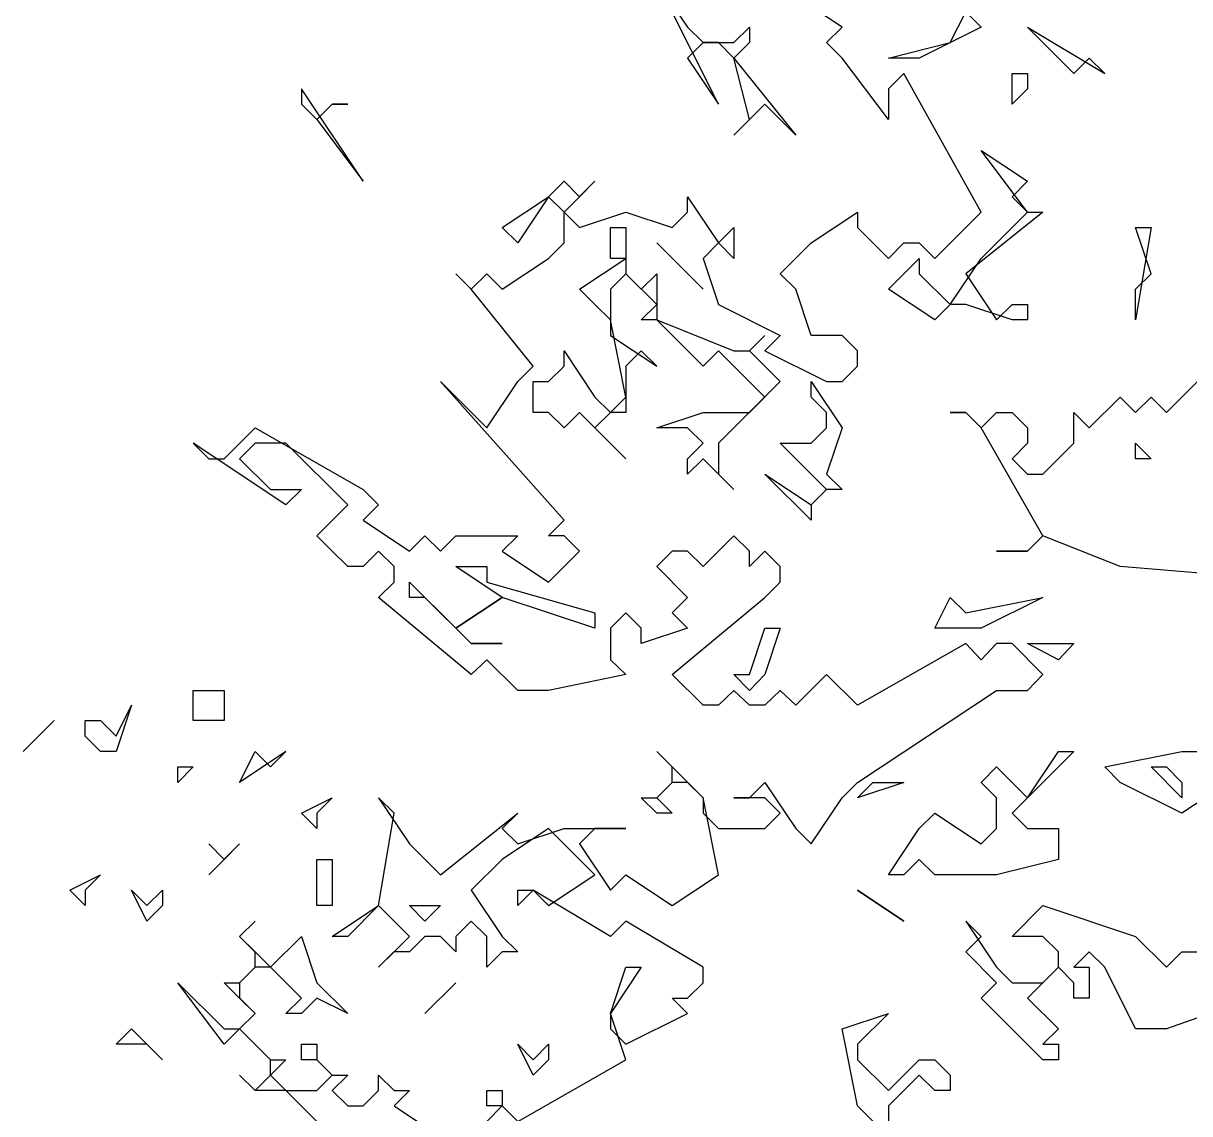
# Model space of a CAD drawing. Header units: millimetres. Extents: x 3633 to 4629, y 3430 to 3787.
# Drawn here: x 4507.73 to 4511.437, y 3719.243 to 3722.71 of the extents above; entities that cross this region are included whole.
import ezdxf

# ---------------------------------------------------------------- set-up
doc = ezdxf.new("R2010")
doc.units = ezdxf.units.MM

# ---------------------------------------------------------------- blocks, each defined once
blk = doc.blocks.new('Pine 3 Elev_133')
at = {"color": 0}
for p, q in [((-1665.2, 4751), (-1745.2, 4910.6)), ((-1745.2, 4910.6), (-1705.2, 4850.8)), ((-1505.2, 4850.8), (-1565.2, 4890.7)), ((-1365.2, 4830.8), (-1345.2, 4870.7)), ((-1345.2, 4870.7), (-1325.2, 4850.8)), ((-1705.2, 4850.8), (-1685.2, 4830.8)), ((-1645.2, 4830.8), (-1625.2, 4850.8)), ((-1625.2, 4850.8), (-1625.2, 4830.8)), ((-1525.2, 4830.8), (-1505.2, 4850.8)), ((-1325.2, 4850.8), (-1405.2, 4810.8)), ((-1205.2, 4790.9), (-1265.2, 4850.8)), ((-1265.2, 4850.8), (-1165.2, 4790.9)), ((-1685.2, 4830.8), (-1705.2, 4810.8)), ((-1685.2, 4830.8), (-1645.2, 4830.8)), ((-1665.2, 4830.8), (-1685.2, 4830.8)), ((-1645.2, 4810.8), (-1665.2, 4830.8)), ((-1625.2, 4830.8), (-1645.2, 4810.8)), ((-1505.2, 4810.8), (-1525.2, 4830.8)), ((-1445.2, 4810.8), (-1365.2, 4830.8)), ((-1705.2, 4810.8), (-1665.2, 4751)), ((-1645.2, 4810.8), (-1565.2, 4711)), ((-1625.2, 4731), (-1645.2, 4810.8)), ((-1445.2, 4731), (-1505.2, 4810.8)), ((-1405.2, 4810.8), (-1445.2, 4810.8)), ((-1185.2, 4810.8), (-1205.2, 4790.9)), ((-1165.2, 4790.9), (-1185.2, 4810.8)), ((-1425.2, 4790.9), (-1445.2, 4770.9)), ((-1325.2, 4611.2), (-1425.2, 4790.9)), ((-1285.2, 4751), (-1285.2, 4790.9)), ((-1285.2, 4790.9), (-1265.2, 4790.9)), ((-1265.2, 4790.9), (-1265.2, 4770.9)), ((-2125.2, 4651.1), (-2205.2, 4770.9)), ((-2205.2, 4770.9), (-2205.2, 4751)), ((-1445.2, 4770.9), (-1445.2, 4731)), ((-1265.2, 4770.9), (-1285.2, 4751)), ((-2205.2, 4751), (-2185.2, 4731)), ((-2185.2, 4731), (-2165.2, 4751)), ((-2165.2, 4751), (-2185.2, 4731)), ((-2165.2, 4751), (-2145.2, 4751)), ((-2145.2, 4751), (-2165.2, 4751)), ((-1605.2, 4751), (-1645.2, 4711)), ((-1565.2, 4711), (-1605.2, 4751)), ((-2185.2, 4731), (-2125.2, 4651.1)), ((-1645.2, 4711), (-1625.2, 4731)), ((-1265.2, 4611.2), (-1325.2, 4691.1)), ((-1325.2, 4691.1), (-1265.2, 4651.1)), ((-1885.2, 4631.2), (-1865.2, 4651.1)), ((-1865.2, 4651.1), (-1845.2, 4631.2)), ((-1825.2, 4651.1), (-1865.2, 4611.2)), ((-1845.2, 4631.2), (-1825.2, 4651.1)), ((-1265.2, 4651.1), (-1285.2, 4631.2)), ((-1945.2, 4591.3), (-1885.2, 4631.2)), ((-1885.2, 4631.2), (-1925.2, 4571.3)), ((-1865.2, 4611.2), (-1885.2, 4631.2)), ((-1705.2, 4611.2), (-1705.2, 4631.2)), ((-1705.2, 4631.2), (-1665.2, 4571.3)), ((-1285.2, 4631.2), (-1265.2, 4611.2)), ((-1865.2, 4571.3), (-1865.2, 4611.2)), ((-1865.2, 4611.2), (-1845.2, 4591.3)), ((-1845.2, 4591.3), (-1785.2, 4611.2)), ((-1785.2, 4611.2), (-1725.2, 4591.3)), ((-1725.2, 4591.3), (-1705.2, 4611.2)), ((-1545.2, 4571.3), (-1485.2, 4611.2)), ((-1485.2, 4611.2), (-1485.2, 4591.3)), ((-1385.2, 4551.3), (-1325.2, 4611.2)), ((-1245.2, 4611.2), (-1345.2, 4531.4)), ((-1325.2, 4551.3), (-1265.2, 4611.2)), ((-1265.2, 4611.2), (-1245.2, 4611.2)), ((-1925.2, 4571.3), (-1945.2, 4591.3)), ((-1805.2, 4551.3), (-1805.2, 4591.3)), ((-1805.2, 4591.3), (-1785.2, 4591.3)), ((-1785.2, 4591.3), (-1785.2, 4531.4)), ((-1665.2, 4571.3), (-1645.2, 4591.3)), ((-1645.2, 4591.3), (-1645.2, 4551.3)), ((-1485.2, 4591.3), (-1445.2, 4551.3)), ((-1105.2, 4531.4), (-1125.2, 4591.3)), ((-1125.2, 4591.3), (-1105.2, 4591.3)), ((-1105.2, 4591.3), (-1125.2, 4471.5)), ((-1885.2, 4551.3), (-1865.2, 4571.3)), ((-1745.2, 4571.3), (-1685.2, 4511.4)), ((-1685.2, 4511.4), (-1745.2, 4571.3)), ((-1665.2, 4571.3), (-1685.2, 4551.3)), ((-1645.2, 4551.3), (-1665.2, 4571.3)), ((-1585.2, 4531.4), (-1545.2, 4571.3)), ((-1445.2, 4551.3), (-1425.2, 4571.3)), ((-1425.2, 4571.3), (-1405.2, 4571.3)), ((-1405.2, 4571.3), (-1385.2, 4551.3)), ((-1945.2, 4511.4), (-1885.2, 4551.3)), ((-1845.2, 4511.4), (-1785.2, 4551.3)), ((-1785.2, 4551.3), (-1805.2, 4551.3)), ((-1685.2, 4551.3), (-1665.2, 4491.4)), ((-1445.2, 4511.4), (-1405.2, 4551.3)), ((-1405.2, 4551.3), (-1405.2, 4531.4)), ((-1365.2, 4491.4), (-1325.2, 4551.3)), ((-1985.2, 4511.4), (-2005.2, 4531.4)), ((-2005.2, 4531.4), (-1985.2, 4511.4)), ((-1985.2, 4511.4), (-1965.2, 4531.4)), ((-1965.2, 4531.4), (-1945.2, 4511.4)), ((-1785.2, 4531.4), (-1805.2, 4511.4)), ((-1745.2, 4491.4), (-1785.2, 4531.4)), ((-1785.2, 4531.4), (-1765.2, 4511.4)), ((-1765.2, 4511.4), (-1745.2, 4531.4)), ((-1745.2, 4531.4), (-1745.2, 4471.5)), ((-1565.2, 4511.4), (-1585.2, 4531.4)), ((-1405.2, 4531.4), (-1365.2, 4491.4)), ((-1345.2, 4531.4), (-1305.2, 4471.5)), ((-1125.2, 4511.4), (-1105.2, 4531.4)), ((-1905.2, 4411.6), (-1985.2, 4511.4)), ((-1825.2, 4491.4), (-1845.2, 4511.4)), ((-1805.2, 4511.4), (-1805.2, 4451.5)), ((-1545.2, 4451.5), (-1565.2, 4511.4)), ((-1385.2, 4471.5), (-1445.2, 4511.4)), ((-1125.2, 4471.5), (-1125.2, 4511.4)), ((-1805.2, 4471.5), (-1825.2, 4491.4)), ((-1765.2, 4471.5), (-1745.2, 4491.4)), ((-1665.2, 4491.4), (-1585.2, 4451.5)), ((-1365.2, 4491.4), (-1385.2, 4471.5)), ((-1345.2, 4491.4), (-1365.2, 4491.4)), ((-1285.2, 4471.5), (-1345.2, 4491.4)), ((-1305.2, 4471.5), (-1285.2, 4491.4)), ((-1285.2, 4491.4), (-1265.2, 4491.4)), ((-1265.2, 4491.4), (-1265.2, 4471.5)), ((-1785.2, 4371.7), (-1805.2, 4471.5)), ((-1745.2, 4471.5), (-1765.2, 4471.5)), ((-1745.2, 4471.5), (-1645.2, 4431.6)), ((-1685.2, 4411.6), (-1745.2, 4471.5)), ((-1265.2, 4471.5), (-1285.2, 4471.5)), ((-1805.2, 4451.5), (-1745.2, 4411.6)), ((-1625.2, 4431.6), (-1605.2, 4451.5)), ((-1605.2, 4451.5), (-1625.2, 4431.6)), ((-1585.2, 4451.5), (-1605.2, 4431.6)), ((-1505.2, 4451.5), (-1545.2, 4451.5)), ((-1485.2, 4431.6), (-1505.2, 4451.5)), ((-1865.2, 4411.6), (-1865.2, 4431.6)), ((-1865.2, 4431.6), (-1825.2, 4371.7)), ((-1765.2, 4431.6), (-1785.2, 4411.6)), ((-1745.2, 4411.6), (-1765.2, 4431.6)), ((-1665.2, 4431.6), (-1685.2, 4411.6)), ((-1605.2, 4371.7), (-1665.2, 4431.6)), ((-1645.2, 4431.6), (-1625.2, 4431.6)), ((-1625.2, 4431.6), (-1585.2, 4391.6)), ((-1605.2, 4431.6), (-1525.2, 4391.6)), ((-1485.2, 4411.6), (-1485.2, 4431.6)), ((-1925.2, 4391.6), (-1905.2, 4411.6)), ((-1885.2, 4391.6), (-1865.2, 4411.6)), ((-1785.2, 4411.6), (-1785.2, 4351.7)), ((-1505.2, 4391.6), (-1485.2, 4411.6)), ((-1865.2, 4212), (-2025.2, 4391.6)), ((-2025.2, 4391.6), (-1965.2, 4331.7)), ((-1965.2, 4331.7), (-1925.2, 4391.6)), ((-1905.2, 4351.7), (-1905.2, 4391.6)), ((-1905.2, 4391.6), (-1885.2, 4391.6)), ((-1585.2, 4391.6), (-1665.2, 4311.8)), ((-1545.2, 4371.7), (-1545.2, 4391.6)), ((-1545.2, 4391.6), (-1505.2, 4331.7)), ((-1525.2, 4391.6), (-1505.2, 4391.6)), ((-1085.2, 4351.7), (-1045.2, 4391.6)), ((-1825.2, 4371.7), (-1805.2, 4351.7)), ((-1805.2, 4351.7), (-1785.2, 4371.7)), ((-1625.2, 4351.7), (-1605.2, 4371.7)), ((-1525.2, 4351.7), (-1545.2, 4371.7)), ((-1185.2, 4331.7), (-1145.2, 4371.7)), ((-1145.2, 4371.7), (-1125.2, 4351.7)), ((-1125.2, 4351.7), (-1105.2, 4371.7)), ((-1105.2, 4371.7), (-1085.2, 4351.7)), ((-1885.2, 4351.7), (-1905.2, 4351.7)), ((-1865.2, 4331.7), (-1885.2, 4351.7)), ((-1845.2, 4351.7), (-1865.2, 4331.7)), ((-1785.2, 4291.8), (-1845.2, 4351.7)), ((-1805.2, 4351.7), (-1825.2, 4331.7)), ((-1785.2, 4351.7), (-1805.2, 4351.7)), ((-1745.2, 4331.7), (-1685.2, 4351.7)), ((-1685.2, 4351.7), (-1625.2, 4351.7)), ((-1525.2, 4331.7), (-1525.2, 4351.7)), ((-1345.2, 4351.7), (-1365.2, 4351.7)), ((-1365.2, 4351.7), (-1345.2, 4351.7)), ((-1325.2, 4331.7), (-1345.2, 4351.7)), ((-1345.2, 4351.7), (-1325.2, 4331.7)), ((-1325.2, 4331.7), (-1305.2, 4351.7)), ((-1305.2, 4351.7), (-1285.2, 4351.7)), ((-1285.2, 4351.7), (-1265.2, 4331.7)), ((-1205.2, 4311.8), (-1205.2, 4351.7)), ((-1205.2, 4351.7), (-1185.2, 4331.7)), ((-2305.2, 4291.8), (-2265.2, 4331.7)), ((-2265.2, 4331.7), (-2125.2, 4251.9)), ((-1825.2, 4331.7), (-1785.2, 4291.8)), ((-1705.2, 4331.7), (-1745.2, 4331.7)), ((-1685.2, 4311.8), (-1705.2, 4331.7)), ((-1545.2, 4311.8), (-1525.2, 4331.7)), ((-1505.2, 4331.7), (-1525.2, 4271.9)), ((-1245.2, 4192), (-1325.2, 4331.7)), ((-1265.2, 4331.7), (-1265.2, 4311.8)), ((-2225.2, 4231.9), (-2345.2, 4311.8)), ((-2345.2, 4311.8), (-2325.2, 4291.8)), ((-2265.2, 4311.8), (-2285.2, 4291.8)), ((-2225.2, 4311.8), (-2265.2, 4311.8)), ((-2145.2, 4231.9), (-2225.2, 4311.8)), ((-1705.2, 4291.8), (-1685.2, 4311.8)), ((-1665.2, 4311.8), (-1665.2, 4271.9)), ((-1525.2, 4251.9), (-1585.2, 4311.8)), ((-1585.2, 4311.8), (-1545.2, 4311.8)), ((-1265.2, 4311.8), (-1285.2, 4291.8)), ((-1245.2, 4271.9), (-1205.2, 4311.8)), ((-1125.2, 4291.8), (-1125.2, 4311.8)), ((-1125.2, 4311.8), (-1105.2, 4291.8)), ((-2325.2, 4291.8), (-2305.2, 4291.8)), ((-2285.2, 4291.8), (-2245.2, 4251.9)), ((-1685.2, 4291.8), (-1705.2, 4271.9)), ((-1705.2, 4271.9), (-1705.2, 4291.8)), ((-1645.2, 4251.9), (-1685.2, 4291.8)), ((-1285.2, 4291.8), (-1265.2, 4271.9)), ((-1105.2, 4291.8), (-1125.2, 4291.8)), ((-1665.2, 4271.9), (-1645.2, 4251.9)), ((-1545.2, 4212), (-1605.2, 4271.9)), ((-1605.2, 4271.9), (-1545.2, 4231.9)), ((-1525.2, 4271.9), (-1505.2, 4251.9)), ((-1265.2, 4271.9), (-1245.2, 4271.9)), ((-2245.2, 4251.9), (-2205.2, 4251.9)), ((-2205.2, 4251.9), (-2225.2, 4231.9)), ((-2125.2, 4251.9), (-2105.2, 4231.9)), ((-1525.2, 4251.9), (-1545.2, 4231.9)), ((-1545.2, 4231.9), (-1525.2, 4251.9)), ((-1505.2, 4251.9), (-1525.2, 4251.9)), ((-2185.2, 4192), (-2145.2, 4231.9)), ((-2105.2, 4231.9), (-2125.2, 4212)), ((-1545.2, 4231.9), (-1545.2, 4212)), ((-2125.2, 4212), (-2065.2, 4172.1)), ((-1885.2, 4192), (-1865.2, 4212)), ((-2165.2, 4172.1), (-2185.2, 4192)), ((-2065.2, 4172.1), (-2045.2, 4192)), ((-2045.2, 4192), (-2025.2, 4172.1)), ((-2025.2, 4172.1), (-2005.2, 4192)), ((-2005.2, 4192), (-1925.2, 4192)), ((-1925.2, 4192), (-1945.2, 4172.1)), ((-1865.2, 4192), (-1885.2, 4192)), ((-1845.2, 4172.1), (-1865.2, 4192)), ((-1645.2, 4192), (-1685.2, 4152.1)), ((-1625.2, 4172.1), (-1645.2, 4192)), ((-1245.2, 4192), (-1265.2, 4172.1)), ((-1265.2, 4172.1), (-1245.2, 4192)), ((-1145.2, 4152.1), (-1245.2, 4192)), ((-2145.2, 4152.1), (-2165.2, 4172.1)), ((-2105.2, 4172.1), (-2125.2, 4152.1)), ((-2085.2, 4152.1), (-2105.2, 4172.1)), ((-1945.2, 4172.1), (-1885.2, 4132.1)), ((-1885.2, 4132.1), (-1845.2, 4172.1)), ((-1725.2, 4172.1), (-1745.2, 4152.1)), ((-1705.2, 4172.1), (-1725.2, 4172.1)), ((-1685.2, 4152.1), (-1705.2, 4172.1)), ((-1605.2, 4172.1), (-1625.2, 4152.1)), ((-1625.2, 4152.1), (-1625.2, 4172.1)), ((-1585.2, 4152.1), (-1605.2, 4172.1)), ((-1265.2, 4172.1), (-1305.2, 4172.1)), ((-1305.2, 4172.1), (-1265.2, 4172.1)), ((-2125.2, 4152.1), (-2145.2, 4152.1)), ((-2085.2, 4132.1), (-2085.2, 4152.1)), ((-1945.2, 4112.2), (-2005.2, 4152.1)), ((-2005.2, 4152.1), (-1965.2, 4152.1)), ((-1965.2, 4152.1), (-1965.2, 4132.1)), ((-1745.2, 4152.1), (-1705.2, 4112.2)), ((-1585.2, 4132.1), (-1585.2, 4152.1)), ((-905.2, 4132.1), (-1145.2, 4152.1)), ((-2105.2, 4112.2), (-2085.2, 4132.1)), ((-2065.2, 4112.2), (-2065.2, 4132.1)), ((-2065.2, 4132.1), (-2005.2, 4072.2)), ((-1965.2, 4132.1), (-1825.2, 4092.2)), ((-1605.2, 4112.2), (-1585.2, 4132.1)), ((-1985.2, 4012.4), (-2105.2, 4112.2)), ((-2045.2, 4112.2), (-2065.2, 4112.2)), ((-1985.2, 4052.3), (-2045.2, 4112.2)), ((-1945.2, 4112.2), (-2005.2, 4072.2)), ((-2005.2, 4072.2), (-1945.2, 4112.2)), ((-1825.2, 4072.2), (-1945.2, 4112.2)), ((-1725.2, 4012.4), (-1605.2, 4112.2)), ((-1705.2, 4112.2), (-1725.2, 4092.2)), ((-1385.2, 4072.2), (-1365.2, 4112.2)), ((-1365.2, 4112.2), (-1345.2, 4092.2)), ((-1345.2, 4092.2), (-1245.2, 4112.2)), ((-1245.2, 4112.2), (-1325.2, 4072.2)), ((-1825.2, 4092.2), (-1825.2, 4072.2)), ((-1785.2, 4092.2), (-1805.2, 4072.2)), ((-1765.2, 4072.2), (-1785.2, 4092.2)), ((-1725.2, 4092.2), (-1705.2, 4072.2)), ((-2005.2, 4072.2), (-1985.2, 4052.3)), ((-1805.2, 4072.2), (-1805.2, 4031.3)), ((-1705.2, 4072.2), (-1765.2, 4052.3)), ((-1765.2, 4052.3), (-1765.2, 4072.2)), ((-1625.2, 4012.4), (-1605.2, 4072.2)), ((-1605.2, 4072.2), (-1585.2, 4072.2)), ((-1585.2, 4072.2), (-1605.2, 4012.4)), ((-1325.2, 4072.2), (-1385.2, 4072.2)), ((-1985.2, 4052.3), (-1945.2, 4052.3)), ((-1945.2, 4052.3), (-1985.2, 4052.3)), ((-1345.2, 4052.3), (-1485.2, 3972.4)), ((-1325.2, 4031.3), (-1345.2, 4052.3)), ((-1305.2, 4052.3), (-1325.2, 4031.3)), ((-1285.2, 4052.3), (-1305.2, 4052.3)), ((-1245.2, 4012.4), (-1285.2, 4052.3)), ((-1225.2, 4031.3), (-1265.2, 4052.3)), ((-1265.2, 4052.3), (-1205.2, 4052.3)), ((-1205.2, 4052.3), (-1225.2, 4031.3)), ((-1965.2, 4031.3), (-1985.2, 4012.4)), ((-1925.2, 3991.4), (-1965.2, 4031.3)), ((-1805.2, 4031.3), (-1785.2, 4012.4)), ((-1785.2, 4012.4), (-1885.2, 3991.4)), ((-1685.2, 3972.4), (-1725.2, 4012.4)), ((-1625.2, 3991.4), (-1645.2, 4012.4)), ((-1645.2, 4012.4), (-1625.2, 4012.4)), ((-1605.2, 4012.4), (-1625.2, 3991.4)), ((-1525.2, 4012.4), (-1565.2, 3972.4)), ((-1485.2, 3972.4), (-1525.2, 4012.4)), ((-1265.2, 3991.4), (-1245.2, 4012.4)), ((-2345.2, 3952.5), (-2345.2, 3991.4)), ((-2345.2, 3991.4), (-2305.2, 3991.4)), ((-2305.2, 3991.4), (-2305.2, 3952.5)), ((-1885.2, 3991.4), (-1925.2, 3991.4)), ((-1645.2, 3991.4), (-1665.2, 3972.4)), ((-1625.2, 3972.4), (-1645.2, 3991.4)), ((-1585.2, 3991.4), (-1605.2, 3972.4)), ((-1565.2, 3972.4), (-1585.2, 3991.4)), ((-1485.2, 3872.6), (-1305.2, 3991.4)), ((-1305.2, 3991.4), (-1265.2, 3991.4)), ((-2445.2, 3932.5), (-2425.2, 3972.4)), ((-2425.2, 3972.4), (-2445.2, 3912.5)), ((-1665.2, 3972.4), (-1685.2, 3972.4)), ((-1605.2, 3972.4), (-1625.2, 3972.4)), ((-2525.2, 3952.5), (-2565.2, 3912.5)), ((-2565.2, 3912.5), (-2525.2, 3952.5)), ((-2485.2, 3932.5), (-2485.2, 3952.5)), ((-2485.2, 3952.5), (-2465.2, 3952.5)), ((-2465.2, 3952.5), (-2445.2, 3932.5)), ((-2325.2, 3952.5), (-2345.2, 3952.5)), ((-2305.2, 3952.5), (-2325.2, 3952.5)), ((-2465.2, 3912.5), (-2485.2, 3932.5)), ((-2445.2, 3912.5), (-2465.2, 3912.5)), ((-2225.2, 3912.5), (-2285.2, 3872.6)), ((-2285.2, 3872.6), (-2265.2, 3912.5)), ((-2265.2, 3912.5), (-2245.2, 3892.6)), ((-2245.2, 3892.6), (-2225.2, 3912.5)), ((-1725.2, 3892.6), (-1745.2, 3912.5)), ((-1745.2, 3912.5), (-1685.2, 3852.7)), ((-1205.2, 3912.5), (-1285.2, 3832.7)), ((-1265.2, 3852.7), (-1225.2, 3912.5)), ((-1225.2, 3912.5), (-1205.2, 3912.5)), ((-1165.2, 3892.6), (-1065.2, 3912.5)), ((-1065.2, 3912.5), (-1025.2, 3912.5)), ((-2365.2, 3872.6), (-2365.2, 3892.6)), ((-2365.2, 3892.6), (-2345.2, 3892.6)), ((-2345.2, 3892.6), (-2365.2, 3872.6)), ((-1725.2, 3872.6), (-1725.2, 3892.6)), ((-1325.2, 3872.6), (-1305.2, 3892.6)), ((-1305.2, 3892.6), (-1265.2, 3852.7)), ((-1145.2, 3872.6), (-1165.2, 3892.6)), ((-1065.2, 3852.7), (-1105.2, 3892.6)), ((-1105.2, 3892.6), (-1085.2, 3892.6)), ((-1085.2, 3892.6), (-1065.2, 3872.6)), ((-1725.2, 3872.6), (-1745.2, 3852.7)), ((-1745.2, 3852.7), (-1725.2, 3872.6)), ((-1705.2, 3872.6), (-1725.2, 3872.6)), ((-1685.2, 3852.7), (-1705.2, 3872.6)), ((-1625.2, 3852.7), (-1605.2, 3872.6)), ((-1605.2, 3872.6), (-1565.2, 3812.7)), ((-1505.2, 3852.7), (-1485.2, 3872.6)), ((-1485.2, 3852.7), (-1465.2, 3872.6)), ((-1425.2, 3872.6), (-1485.2, 3852.7)), ((-1465.2, 3872.6), (-1425.2, 3872.6)), ((-1305.2, 3852.7), (-1325.2, 3872.6)), ((-1065.2, 3832.7), (-1145.2, 3872.6)), ((-1005.2, 3872.6), (-1065.2, 3832.7)), ((-1065.2, 3872.6), (-1065.2, 3852.7)), ((-2205.2, 3832.7), (-2165.2, 3852.7)), ((-2165.2, 3852.7), (-2185.2, 3832.7)), ((-2085.2, 3832.7), (-2105.2, 3852.7)), ((-2105.2, 3852.7), (-2065.2, 3792.8)), ((-1745.2, 3832.7), (-1765.2, 3852.7)), ((-1765.2, 3852.7), (-1745.2, 3852.7)), ((-1745.2, 3852.7), (-1725.2, 3832.7)), ((-1665.2, 3752.9), (-1685.2, 3852.7)), ((-1685.2, 3852.7), (-1685.2, 3832.7)), ((-1605.2, 3852.7), (-1645.2, 3852.7)), ((-1645.2, 3852.7), (-1625.2, 3852.7)), ((-1585.2, 3832.7), (-1605.2, 3852.7)), ((-1545.2, 3792.8), (-1505.2, 3852.7)), ((-1305.2, 3812.7), (-1305.2, 3852.7)), ((-2185.2, 3812.7), (-2205.2, 3832.7)), ((-2185.2, 3832.7), (-2185.2, 3812.7)), ((-2105.2, 3712.9), (-2085.2, 3832.7)), ((-2025.2, 3752.9), (-1925.2, 3832.7)), ((-1925.2, 3832.7), (-1945.2, 3812.7)), ((-1725.2, 3832.7), (-1745.2, 3832.7)), ((-1685.2, 3832.7), (-1665.2, 3812.7)), ((-1605.2, 3812.7), (-1585.2, 3832.7)), ((-1405.2, 3812.7), (-1385.2, 3832.7)), ((-1385.2, 3832.7), (-1325.2, 3792.8)), ((-1285.2, 3832.7), (-1265.2, 3812.7)), ((-1885.2, 3812.7), (-1945.2, 3772.8)), ((-1945.2, 3812.7), (-1925.2, 3792.8)), ((-1925.2, 3792.8), (-1865.2, 3812.7)), ((-1825.2, 3752.9), (-1885.2, 3812.7)), ((-1865.2, 3812.7), (-1785.2, 3812.7)), ((-1825.2, 3812.7), (-1845.2, 3792.8)), ((-1785.2, 3812.7), (-1825.2, 3812.7)), ((-1665.2, 3812.7), (-1605.2, 3812.7)), ((-1565.2, 3812.7), (-1545.2, 3792.8)), ((-1445.2, 3752.9), (-1405.2, 3812.7)), ((-1325.2, 3792.8), (-1305.2, 3812.7)), ((-1265.2, 3812.7), (-1225.2, 3812.7)), ((-1225.2, 3812.7), (-1225.2, 3772.8)), ((-2285.2, 3792.8), (-2325.2, 3752.9)), ((-2305.2, 3772.8), (-2325.2, 3792.8)), ((-2325.2, 3792.8), (-2305.2, 3772.8)), ((-2305.2, 3772.8), (-2285.2, 3792.8)), ((-2065.2, 3792.8), (-2025.2, 3752.9)), ((-1845.2, 3792.8), (-1805.2, 3732.9)), ((-2325.2, 3752.9), (-2305.2, 3772.8)), ((-2185.2, 3772.8), (-2165.2, 3772.8)), ((-2185.2, 3712.9), (-2185.2, 3772.8)), ((-2165.2, 3772.8), (-2165.2, 3712.9)), ((-1945.2, 3772.8), (-1985.2, 3732.9)), ((-1405.2, 3772.8), (-1425.2, 3752.9)), ((-1385.2, 3752.9), (-1405.2, 3772.8)), ((-1225.2, 3772.8), (-1305.2, 3752.9)), ((-2505.2, 3732.9), (-2465.2, 3752.9)), ((-2465.2, 3752.9), (-2485.2, 3732.9)), ((-1885.2, 3712.9), (-1825.2, 3752.9)), ((-1805.2, 3732.9), (-1785.2, 3752.9)), ((-1785.2, 3752.9), (-1725.2, 3712.9)), ((-1725.2, 3712.9), (-1665.2, 3752.9)), ((-1425.2, 3752.9), (-1445.2, 3752.9)), ((-1305.2, 3752.9), (-1385.2, 3752.9)), ((-2485.2, 3712.9), (-2505.2, 3732.9)), ((-2485.2, 3732.9), (-2485.2, 3712.9)), ((-2405.2, 3693), (-2425.2, 3732.9)), ((-2425.2, 3732.9), (-2405.2, 3712.9)), ((-2405.2, 3712.9), (-2385.2, 3732.9)), ((-2385.2, 3732.9), (-2385.2, 3712.9)), ((-1985.2, 3732.9), (-1945.2, 3673)), ((-1905.2, 3732.9), (-1925.2, 3712.9)), ((-1925.2, 3712.9), (-1925.2, 3732.9)), ((-1925.2, 3732.9), (-1905.2, 3732.9)), ((-1805.2, 3673), (-1905.2, 3732.9)), ((-1905.2, 3732.9), (-1885.2, 3712.9)), ((-1485.2, 3732.9), (-1425.2, 3693)), ((-1425.2, 3693), (-1485.2, 3732.9)), ((-2385.2, 3712.9), (-2405.2, 3693)), ((-2165.2, 3712.9), (-2185.2, 3712.9)), ((-2165.2, 3673), (-2105.2, 3712.9)), ((-2105.2, 3712.9), (-2145.2, 3673)), ((-2065.2, 3673), (-2105.2, 3712.9)), ((-2045.2, 3693), (-2065.2, 3712.9)), ((-2065.2, 3712.9), (-2025.2, 3712.9)), ((-2025.2, 3712.9), (-2045.2, 3693)), ((-1285.2, 3673), (-1245.2, 3712.9)), ((-1245.2, 3712.9), (-1125.2, 3673)), ((-2285.2, 3673), (-2265.2, 3693)), ((-2265.2, 3693), (-2285.2, 3673)), ((-1985.2, 3693), (-2005.2, 3673)), ((-1965.2, 3673), (-1985.2, 3693)), ((-1785.2, 3693), (-1805.2, 3673)), ((-1685.2, 3633.1), (-1785.2, 3693)), ((-1325.2, 3673), (-1345.2, 3693)), ((-1345.2, 3693), (-1305.2, 3633.1)), ((-2265.2, 3653), (-2285.2, 3673)), ((-2285.2, 3673), (-2245.2, 3633.1)), ((-2245.2, 3633.1), (-2205.2, 3673)), ((-2205.2, 3673), (-2185.2, 3613.1)), ((-2145.2, 3673), (-2165.2, 3673)), ((-2105.2, 3633.1), (-2065.2, 3673)), ((-2045.2, 3673), (-2065.2, 3653)), ((-2025.2, 3673), (-2045.2, 3673)), ((-2005.2, 3653), (-2025.2, 3673)), ((-2005.2, 3673), (-2005.2, 3653)), ((-1965.2, 3633.1), (-1965.2, 3673)), ((-1945.2, 3673), (-1925.2, 3653)), ((-1345.2, 3653), (-1325.2, 3673)), ((-1245.2, 3673), (-1285.2, 3673)), ((-1225.2, 3653), (-1245.2, 3673)), ((-1125.2, 3673), (-1085.2, 3633.1)), ((-745.2, 3673), (-1085.2, 3553.2)), ((-2265.2, 3633.1), (-2265.2, 3653)), ((-2085.2, 3653), (-2105.2, 3633.1)), ((-2065.2, 3653), (-2085.2, 3653)), ((-1945.2, 3653), (-1965.2, 3633.1)), ((-1925.2, 3653), (-1945.2, 3653)), ((-1305.2, 3613.1), (-1345.2, 3653)), ((-1225.2, 3633.1), (-1225.2, 3653)), ((-1185.2, 3653), (-1205.2, 3633.1)), ((-1165.2, 3633.1), (-1185.2, 3653)), ((-1085.2, 3633.1), (-1065.2, 3653)), ((-1065.2, 3653), (-1045.2, 3653)), ((-2285.2, 3613.1), (-2265.2, 3633.1)), ((-2265.2, 3633.1), (-2285.2, 3613.1)), ((-2245.2, 3633.1), (-2265.2, 3633.1)), ((-2205.2, 3593.2), (-2245.2, 3633.1)), ((-1805.2, 3573.2), (-1785.2, 3633.1)), ((-1765.2, 3633.1), (-1805.2, 3573.2)), ((-1785.2, 3633.1), (-1765.2, 3633.1)), ((-1685.2, 3613.1), (-1685.2, 3633.1)), ((-1305.2, 3633.1), (-1285.2, 3613.1)), ((-1225.2, 3633.1), (-1265.2, 3593.2)), ((-1245.2, 3613.1), (-1225.2, 3633.1)), ((-1205.2, 3613.1), (-1225.2, 3633.1)), ((-1205.2, 3633.1), (-1185.2, 3633.1)), ((-1185.2, 3633.1), (-1185.2, 3593.2)), ((-1125.2, 3553.2), (-1165.2, 3633.1)), ((-2305.2, 3533.3), (-2365.2, 3613.1)), ((-2365.2, 3613.1), (-2305.2, 3553.2)), ((-2265.2, 3573.2), (-2305.2, 3613.1)), ((-2305.2, 3613.1), (-2285.2, 3613.1)), ((-2285.2, 3613.1), (-2285.2, 3593.2)), ((-2185.2, 3613.1), (-2145.2, 3573.2)), ((-2005.2, 3613.1), (-2045.2, 3573.2)), ((-2045.2, 3573.2), (-2005.2, 3613.1)), ((-1705.2, 3593.2), (-1685.2, 3613.1)), ((-1325.2, 3593.2), (-1305.2, 3613.1)), ((-1285.2, 3613.1), (-1245.2, 3613.1)), ((-1205.2, 3593.2), (-1205.2, 3613.1)), ((-2285.2, 3593.2), (-2265.2, 3573.2)), ((-2225.2, 3573.2), (-2205.2, 3593.2)), ((-2185.2, 3593.2), (-2205.2, 3573.2)), ((-2145.2, 3573.2), (-2185.2, 3593.2)), ((-1705.2, 3573.2), (-1725.2, 3593.2)), ((-1725.2, 3593.2), (-1705.2, 3593.2)), ((-1305.2, 3573.2), (-1325.2, 3593.2)), ((-1265.2, 3593.2), (-1225.2, 3553.2)), ((-1185.2, 3593.2), (-1205.2, 3593.2)), ((-2285.2, 3553.2), (-2265.2, 3573.2)), ((-2265.2, 3573.2), (-2285.2, 3553.2)), ((-2205.2, 3573.2), (-2225.2, 3573.2)), ((-1785.2, 3513.3), (-1805.2, 3573.2)), ((-1805.2, 3573.2), (-1805.2, 3553.2)), ((-1785.2, 3533.3), (-1705.2, 3573.2)), ((-1505.2, 3553.2), (-1445.2, 3573.2)), ((-1445.2, 3573.2), (-1485.2, 3533.3)), ((-1245.2, 3513.3), (-1305.2, 3573.2)), ((-2445.2, 3533.3), (-2425.2, 3553.2)), ((-2425.2, 3553.2), (-2385.2, 3513.3)), ((-2285.2, 3553.2), (-2305.2, 3533.3)), ((-2305.2, 3553.2), (-2285.2, 3553.2)), ((-2245.2, 3513.3), (-2285.2, 3553.2)), ((-2285.2, 3553.2), (-2245.2, 3513.3)), ((-1805.2, 3553.2), (-1785.2, 3533.3)), ((-1485.2, 3453.4), (-1505.2, 3553.2)), ((-1225.2, 3553.2), (-1245.2, 3533.3)), ((-1085.2, 3553.2), (-1125.2, 3553.2)), ((-2405.2, 3533.3), (-2445.2, 3533.3)), ((-2385.2, 3513.3), (-2405.2, 3533.3)), ((-2205.2, 3513.3), (-2205.2, 3533.3)), ((-2205.2, 3533.3), (-2185.2, 3533.3)), ((-2185.2, 3533.3), (-2185.2, 3513.3)), ((-1905.2, 3493.3), (-1925.2, 3533.3)), ((-1925.2, 3533.3), (-1905.2, 3513.3)), ((-1905.2, 3513.3), (-1885.2, 3533.3)), ((-1885.2, 3533.3), (-1885.2, 3513.3)), ((-1485.2, 3533.3), (-1485.2, 3513.3)), ((-1245.2, 3533.3), (-1225.2, 3533.3)), ((-1225.2, 3533.3), (-1225.2, 3513.3)), ((-2245.2, 3493.3), (-2245.2, 3513.3)), ((-2245.2, 3513.3), (-2225.2, 3513.3)), ((-2225.2, 3513.3), (-2245.2, 3493.3)), ((-2185.2, 3513.3), (-2205.2, 3513.3)), ((-2165.2, 3493.3), (-2185.2, 3513.3)), ((-2185.2, 3513.3), (-2165.2, 3493.3)), ((-1925.2, 3433.5), (-1785.2, 3513.3)), ((-1885.2, 3513.3), (-1905.2, 3493.3)), ((-1485.2, 3513.3), (-1445.2, 3473.4)), ((-1445.2, 3473.4), (-1405.2, 3513.3)), ((-1405.2, 3513.3), (-1385.2, 3513.3)), ((-1385.2, 3513.3), (-1365.2, 3493.3)), ((-1225.2, 3513.3), (-1245.2, 3513.3)), ((-2265.2, 3473.4), (-2285.2, 3493.3)), ((-2285.2, 3493.3), (-2265.2, 3473.4)), ((-2265.2, 3473.4), (-2245.2, 3493.3)), ((-2245.2, 3493.3), (-2225.2, 3473.4)), ((-2185.2, 3473.4), (-2165.2, 3493.3)), ((-2165.2, 3493.3), (-2145.2, 3493.3)), ((-2145.2, 3493.3), (-2165.2, 3473.4)), ((-2105.2, 3473.4), (-2105.2, 3493.3)), ((-2105.2, 3493.3), (-2085.2, 3473.4)), ((-1405.2, 3493.3), (-1445.2, 3453.4)), ((-1385.2, 3473.4), (-1405.2, 3493.3)), ((-1365.2, 3493.3), (-1365.2, 3473.4)), ((-2225.2, 3473.4), (-2265.2, 3473.4)), ((-2185.2, 3433.5), (-2225.2, 3473.4)), ((-2225.2, 3473.4), (-2185.2, 3473.4)), ((-2165.2, 3473.4), (-2145.2, 3453.4)), ((-2125.2, 3453.4), (-2105.2, 3473.4)), ((-2085.2, 3473.4), (-2065.2, 3473.4)), ((-2065.2, 3473.4), (-2085.2, 3453.4)), ((-1965.2, 3453.4), (-1965.2, 3473.4)), ((-1965.2, 3473.4), (-1945.2, 3473.4)), ((-1945.2, 3473.4), (-1945.2, 3453.4)), ((-1365.2, 3473.4), (-1385.2, 3473.4)), ((-2145.2, 3453.4), (-2125.2, 3453.4)), ((-2085.2, 3453.4), (-2025.2, 3413.5)), ((-1965.2, 3433.5), (-1945.2, 3453.4)), ((-1945.2, 3453.4), (-1965.2, 3453.4)), ((-1945.2, 3453.4), (-1925.2, 3433.5)), ((-1445.2, 3413.5), (-1485.2, 3453.4)), ((-1445.2, 3453.4), (-1445.2, 3433.5))]:
    blk.add_line(p, q, dxfattribs=at)

msp = doc.modelspace()

# ---------------------------------------------------------------- block references
at = {"color": 0, "xscale": 0.002454764377558604, "yscale": 0.002454764377558604, "zscale": 0.002454764377558604}
msp.add_blockref('Pine 3 Elev_133', (4514.0268, 3710.7902), dxfattribs=at)

doc.saveas('drawing.dxf')
